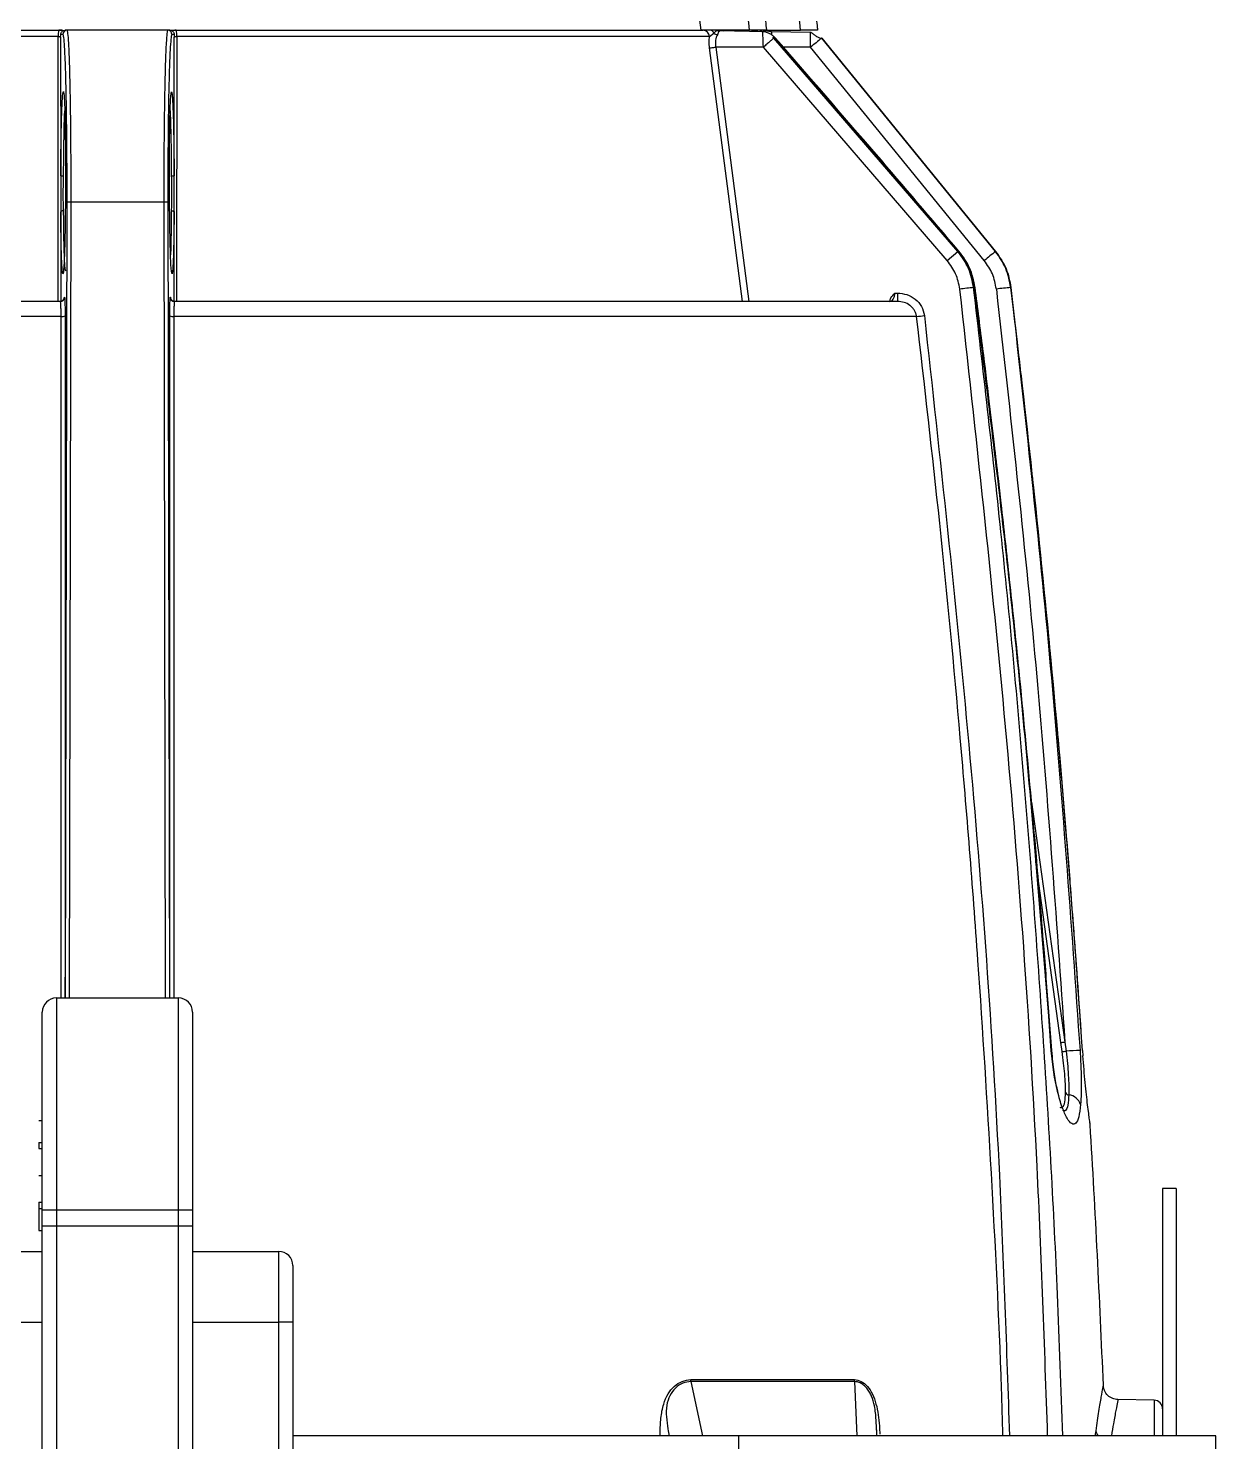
# Model space of a CAD drawing. Extents: x 8 to 113, y 1 to 87.
# Drawn here: x 48.69 to 52.9, y 75.62 to 80.63 of the extents above; entities that cross this region are included whole.
import ezdxf

# ---------------------------------------------------------------- set-up
doc = ezdxf.new("R2010")
doc.units = 0
doc.header["$MEASUREMENT"] = 0
doc.layers.add('OBJECT', color=7, linetype='CONTINUOUS')

msp = doc.modelspace()

# ---------------------------------------------------------------- linework, layer by layer
at = {"layer": 'OBJECT'}
for p, q in [((51.0734, 80.6183), (50.7997, 82.7303)), ((46.9411, 80.6183), (48.8141, 80.6183)), ((48.8062, 80.5934), (48.8064, 80.6034)), ((48.8142, 80.6034), (48.8064, 80.6034)), ((48.8292, 80.6183), (48.8219, 80.6183)), ((49.1852, 80.6183), (48.8292, 80.6183)), ((49.1926, 80.6183), (49.1852, 80.6183)), ((49.1929, 80.6183), (51.0734, 80.6183)), ((49.208, 80.6034), (49.2002, 80.6034)), ((49.208, 80.6034), (49.2082, 80.5934)), ((51.2447, 80.6183), (51.0734, 80.6183)), ((51.1033, 80.5964), (51.1186, 80.6074)), ((51.2971, 80.613), (51.1411, 80.6157)), ((51.2516, 80.6183), (51.2746, 80.6183)), ((51.2925, 80.6183), (51.2989, 80.6183)), ((51.3134, 80.6143), (51.2947, 80.6176)), ((51.3083, 80.6183), (51.4255, 80.6183)), ((51.3217, 80.6126), (51.3133, 80.6144)), ((51.4609, 80.6101), (51.3209, 80.6126)), ((51.4605, 80.6101), (51.4605, 80.6091)), ((51.461, 80.6101), (51.4609, 80.6101)), ((48.7971, 80.5964), (46.9112, 80.5964)), ((48.7977, 79.6583), (48.7971, 80.5964)), ((48.8062, 80.5934), (48.8066, 80.1035)), ((49.2079, 80.1035), (49.2082, 80.5934)), ((49.2173, 80.5964), (49.2167, 79.6583)), ((51.1033, 80.5964), (49.2173, 80.5964)), ((51.2197, 79.6583), (51.1034, 80.5556)), ((51.2939, 80.5583), (51.1253, 80.5583)), ((51.1253, 80.5583), (51.2421, 79.6583)), ((51.9448, 79.803), (51.2939, 80.5583)), ((51.9827, 79.8353), (51.3307, 80.5906)), ((51.9852, 79.8353), (51.3335, 80.5904)), ((51.4608, 80.5582), (51.3644, 80.5582)), ((52.0759, 79.8032), (51.4608, 80.5582)), ((52.1156, 79.8353), (51.5003, 80.5903)), ((51.5004, 80.5903), (52.1161, 79.8353)), ((48.8066, 80.1035), (48.8067, 79.9759)), ((49.2078, 79.9759), (49.2079, 80.1035)), ((48.8236, 77.1928), (48.8288, 80.0093)), ((48.8378, 77.1928), (48.843, 80.0097)), ((49.1714, 80.0097), (48.843, 80.0097)), ((49.1714, 80.0097), (49.1766, 77.1928)), ((49.1857, 80.0093), (49.1909, 77.1928)), ((48.8067, 79.9759), (48.8069, 79.6586)), ((49.2076, 79.6586), (49.2078, 79.9759)), ((51.9448, 79.803), (51.9827, 79.8353)), ((51.9827, 79.8353), (51.9852, 79.8353)), ((52.1161, 79.8353), (52.1156, 79.8353)), ((52.0381, 79.7075), (52.0411, 79.7075)), ((52.1696, 79.7075), (52.1704, 79.7075)), ((52.1705, 79.7077), (52.1704, 79.7075)), ((48.8192, 79.6692), (48.8195, 79.6733)), ((48.8195, 79.6733), (48.82, 79.6733)), ((49.1944, 79.6733), (49.195, 79.6733)), ((51.7593, 79.6879), (51.7684, 79.6879)), ((48.8078, 79.6053), (46.1782, 79.6053)), ((51.8363, 79.6053), (49.2066, 79.6053)), ((52.2433, 77.8863), (52.3616, 77.0368)), ((52.3471, 77.035), (52.258, 77.6752)), ((48.7912, 77.1928), (48.7912, 76.4428)), ((48.7912, 77.1928), (49.2232, 77.1928)), ((49.2232, 76.4428), (49.2232, 77.1928)), ((48.7412, 76.4428), (48.7412, 77.1428)), ((49.2732, 77.1428), (49.2732, 76.4428)), ((52.3131, 77.0058), (52.3039, 77.1286)), ((52.3149, 77.0064), (52.3057, 77.129)), ((52.3516, 77.0029), (52.3471, 77.035)), ((52.3616, 77.0368), (52.3655, 77.0047)), ((52.4237, 77.0071), (52.4249, 76.9884)), ((48.7292, 76.7591), (48.7412, 76.7591)), ((48.7292, 76.6817), (48.7412, 76.6817)), ((48.7292, 76.6817), (48.7292, 76.6595)), ((48.7292, 76.6595), (48.7412, 76.6595)), ((48.7292, 76.5643), (48.7412, 76.5643)), ((52.7552, 76.5183), (52.7072, 76.5183)), ((52.7072, 76.5183), (52.7072, 75.6433)), ((52.7552, 76.5183), (52.7552, 75.6433)), ((48.7292, 76.4698), (48.7412, 76.4698)), ((48.7292, 76.4698), (48.7292, 76.4477)), ((48.7292, 76.4477), (48.7412, 76.4477)), ((48.7412, 76.4428), (48.7912, 76.4428)), ((48.7412, 76.3862), (48.7412, 76.4428)), ((48.7912, 76.4428), (49.2232, 76.4428)), ((48.7912, 76.4428), (48.7912, 76.3862)), ((49.2232, 76.3862), (49.2232, 76.4428)), ((49.2232, 76.4428), (49.2732, 76.4428)), ((49.2732, 76.4428), (49.2732, 76.3862)), ((48.7292, 76.3701), (48.7412, 76.3701)), ((48.7412, 74.2811), (48.7412, 76.3862)), ((48.7412, 76.3862), (48.7912, 76.3862)), ((48.7912, 76.3862), (48.7912, 74.2095)), ((48.7912, 76.3862), (49.2232, 76.3862)), ((49.2232, 74.2095), (49.2232, 76.3862)), ((49.2232, 76.3862), (49.2732, 76.3862)), ((49.2732, 76.3862), (49.2732, 74.2811)), ((48.4362, 76.2958), (48.7412, 76.2958)), ((49.2732, 76.2958), (49.5782, 76.2958)), ((49.5782, 76.0458), (49.5782, 76.2958)), ((49.6282, 76.2458), (49.6282, 76.0458)), ((48.4362, 76.0458), (48.7412, 76.0458)), ((49.2732, 76.0458), (49.5782, 76.0458)), ((49.5782, 74.2095), (49.5782, 76.0458)), ((49.6282, 76.0458), (49.5782, 76.0458)), ((49.6282, 76.0458), (49.6282, 74.1626)), ((51.0374, 75.8348), (51.0778, 75.6433)), ((51.6167, 75.8348), (51.6161, 75.8419)), ((51.6167, 75.8348), (51.6244, 75.6433)), ((52.6777, 75.7688), (52.5491, 75.7711)), ((52.6777, 75.7688), (52.6777, 75.6433)), ((51.6956, 75.6433), (51.694, 75.6802)), ((52.468, 75.6433), (52.4714, 75.6609)), ((51.2072, 75.6433), (49.6282, 75.6433)), ((51.2072, 74.3933), (51.2072, 75.6433)), ((52.8952, 75.6433), (51.2072, 75.6433)), ((52.8952, 74.3933), (52.8952, 75.6433))]:
    msp.add_line(p, q, dxfattribs=at)
at = {"layer": 'OBJECT', "flags": 128}
for points in [[(51.3335, 80.5904), (51.3352, 80.5918), (51.3352, 80.5919)], [(51.5002, 80.5902), (51.5004, 80.5903), (51.5004, 80.5903)], [(49.2004, 79.7559), (49.1985, 79.7638), (49.1966, 79.7877), (49.1949, 79.8251), (49.1936, 79.8721), (49.1925, 79.9242), (49.1913, 80.0283), (49.1911, 80.1178), (49.1914, 80.2043), (49.1928, 80.2967), (49.1939, 80.3387), (49.1953, 80.3725), (49.197, 80.3943), (49.1989, 80.4008), (49.1989, 80.4008)], [(48.8166, 79.9791), (48.8147, 79.979), (48.8129, 79.9788), (48.8112, 79.9785), (48.8097, 79.9781), (48.8084, 79.9776), (48.8075, 79.9771), (48.8069, 79.9765), (48.8067, 79.9759)], [(49.1978, 79.9791), (49.1997, 79.979), (49.2016, 79.9788), (49.2033, 79.9785), (49.2048, 79.9781), (49.206, 79.9776), (49.207, 79.9771), (49.2076, 79.9765), (49.2078, 79.9759)], [(51.9852, 79.8353), (51.9863, 79.8363), (51.9862, 79.8362)], [(52.1158, 79.8351), (52.1159, 79.8352), (52.1161, 79.8353)], [(52.0411, 79.7075), (52.0433, 79.708), (52.0433, 79.7081)], [(52.3039, 77.1286), (52.3056, 77.1289), (52.3057, 77.129)], [(52.3131, 77.0058), (52.3147, 77.0062), (52.3149, 77.0064)], [(52.4237, 77.0071), (52.4236, 77.0072), (52.4235, 77.0072)], [(52.4247, 76.9893), (52.4248, 76.9892), (52.4249, 76.9884)]]:
    msp.add_lwpolyline(points, dxfattribs=at)
at = {"layer": 'OBJECT'}
for centre, radius, start, end in [((48.8568, 80.6014), 0.0599, 163.5438, 184.7803), ((48.8292, 80.6033), 0.015, 90.0094, 179.8658), ((49.1852, 80.6033), 0.015, 0.1342, 89.9906), ((49.1577, 80.6014), 0.0599, 355.2197, 16.4562), ((51.0798, 80.5948), 0.0235, 3.7598, 87.3745), ((51.1038, 80.603), 0.0154, 16.2875, 82.8344), ((51.1373, 80.635), 0.0333, 235.9003, 259.2012), ((51.1366, 80.5934), 0.025, 71.7293, 89.9963), ((51.1422, 80.5964), 0.0219, 60.5815, 89.8834), ((51.1996, 80.6036), 0.0147, 90.0556, 130.1737), ((51.2072, 80.6035), 0.0148, 90.0329, 130.8435), ((51.2074, 80.6033), 0.015, 91.6268, 130.6009), ((51.2746, 80.5939), 0.0245, 51.894, 89.9508), ((51.2892, 80.5989), 0.0194, 37.9536, 88.3661), ((51.3051, 80.5933), 0.025, 50.9144, 90), ((55.4827, 75.6463), 6.3484, 128.85122, 129.31111), ((48.8143, 80.1374), 0.0348, 257.1145, 273.6921), ((49.2001, 80.1374), 0.0348, 266.3079, 282.8855), ((48.8394, 79.8667), 0.143, 88.5708, 94.2802), ((49.175, 79.8667), 0.143, 85.7198, 91.4292), ((55.8854, 75.1394), 6.0219, 128.75676, 129.24243), ((52.2216, 77.8442), 1.8723, 95.6267, 97.129), ((52.2519, 78.6671), 1.0437, 94.5225, 97.3346), ((48.805, 79.6733), 0.015, 270.0094, 359.8647), ((49.2094, 79.6733), 0.015, 180.1353, 269.9906), ((52.1902, 79.6806), 0.4219, 179.0057, 183.0232), ((48.811, 79.6379), 0.0328, 264.5043, 289.3796), ((49.2035, 79.6379), 0.0328, 250.6204, 275.4957), ((51.7249, 80.7336), 1.1338, 275.6388, 277.0377), ((48.7912, 77.1428), 0.05, 90, 180), ((49.2232, 77.1428), 0.05, 0, 90), ((52.3143, 77.3547), 0.3214, 275.862, 278.4629), ((52.3108, 77.3769), 0.3762, 276.2276, 278.368), ((52.4358, 76.0588), 0.9485, 91.2658, 94.2479), ((52.3761, 76.8633), 0.0137, 201.5178, 265.6442), ((52.37, 76.8013), 0.0486, 16.7645, 84.0448), ((1.8812, 73.7183), 50.66, 2.37923, 3.42528), ((49.5782, 76.2458), 0.05, 0, 90), ((52.6772, 75.7389), 0.03, 0, 89), ((52.5103, 75.6668), 0.0394, 188.6674, 216.6022)]:
    msp.add_arc(centre, radius, start, end, dxfattribs=at)
for points, knots in [([(51.4255, 80.6183), (51.3954, 80.9105), (51.3416, 81.4324), (51.2859, 81.954), (51.2615, 82.1835)], [0, 0, 0, 0, 0.56001, 1, 1, 1, 1]), ([(51.2447, 80.6183), (51.2155, 80.9026), (51.1635, 81.4102), (51.1096, 81.9175), (51.0859, 82.1408)], [0, 0, 0, 0, 0.560011, 1, 1, 1, 1]), ([(51.3951, 81.3575), (51.3951, 81.3568), (51.412, 81.2192), (51.4393, 80.9968), (51.4691, 80.754), (51.4822, 80.6475), (51.4849, 80.6258), (51.485, 80.6252)], [0, 0, 0, 0, 0.002739, 0.563971, 0.910975, 0.997725, 1, 1, 1, 1]), ([(51.2211, 81.3015), (51.2212, 81.3009), (51.2358, 81.1819), (51.2607, 80.9782), (51.2883, 80.754), (51.3014, 80.6475), (51.3041, 80.6258), (51.3041, 80.6253)], [0, 0, 0, 0, 0.002912, 0.527889, 0.903607, 0.997536, 1, 1, 1, 1]), ([(46.9336, 80.6183), (46.9782, 80.6183), (47.0685, 80.6183), (47.2459, 80.6183), (47.4537, 80.6183), (47.6909, 80.6183), (47.9507, 80.6183), (48.2266, 80.6183), (48.5106, 80.6183), (48.7039, 80.6183), (48.7994, 80.6183)], [0, 0, 0, 0, 0.12133, 0.245753, 0.372325, 0.5, 0.627675, 0.754248, 0.87867, 1, 1, 1, 1]), ([(48.8143, 80.6173), (48.8141, 80.6174), (48.8132, 80.6177), (48.8103, 80.618), (48.8055, 80.6183), (48.8015, 80.6183), (48.7994, 80.6183)], [0, 0, 0, 0, 0.072169, 0.357165, 0.667611, 1, 1, 1, 1]), ([(48.8064, 80.6034), (48.8067, 80.6054), (48.8072, 80.6094), (48.8108, 80.6141), (48.8157, 80.6176), (48.8196, 80.618), (48.8219, 80.6183)], [0, 0, 0, 0, 0.249586, 0.499415, 0.704783, 1, 1, 1, 1]), ([(48.8288, 80.0093), (48.8288, 80.0488), (48.8288, 80.1275), (48.8281, 80.2403), (48.8268, 80.3435), (48.8251, 80.4338), (48.8228, 80.5076), (48.8202, 80.562), (48.8173, 80.5968), (48.8153, 80.6012), (48.8142, 80.6034)], [0, 0, 0, 0, 0.125719, 0.250525, 0.375694, 0.500217, 0.625479, 0.750016, 0.875168, 1, 1, 1, 1]), ([(48.843, 80.0097), (48.843, 80.0501), (48.8431, 80.1308), (48.8424, 80.2463), (48.8412, 80.3522), (48.8395, 80.4443), (48.8373, 80.52), (48.8349, 80.5754), (48.8321, 80.6114), (48.8302, 80.616), (48.8292, 80.6183)], [0, 0, 0, 0, 0.125536, 0.250752, 0.375675, 0.500324, 0.624651, 0.75007, 0.872262, 1, 1, 1, 1]), ([(49.1852, 80.6183), (49.1842, 80.616), (49.1823, 80.6114), (49.1796, 80.5752), (49.1771, 80.5197), (49.175, 80.4439), (49.1733, 80.3517), (49.1721, 80.246), (49.1714, 80.1306), (49.1714, 80.05), (49.1714, 80.0097)], [0, 0, 0, 0, 0.128141, 0.25071, 0.37607, 0.500341, 0.624825, 0.749582, 0.874632, 1, 1, 1, 1]), ([(49.2002, 80.6034), (49.1992, 80.6012), (49.1971, 80.5968), (49.1942, 80.5617), (49.1916, 80.5072), (49.1894, 80.4331), (49.1876, 80.343), (49.1864, 80.2395), (49.1856, 80.1271), (49.1857, 80.0485), (49.1857, 80.0093)], [0, 0, 0, 0, 0.125666, 0.250539, 0.37567, 0.500227, 0.625486, 0.75002, 0.875177, 1, 1, 1, 1]), ([(49.1926, 80.6183), (49.1949, 80.618), (49.1988, 80.6176), (49.2037, 80.6141), (49.2072, 80.6094), (49.2078, 80.6054), (49.208, 80.6034)], [0, 0, 0, 0, 0.2952375, 0.5005577, 0.7503958, 1, 1, 1, 1]), ([(49.2155, 80.618), (49.2137, 80.618), (49.2103, 80.618), (49.2057, 80.6179), (49.202, 80.6178), (49.1991, 80.6176), (49.1973, 80.6173), (49.1965, 80.617), (49.1965, 80.6167), (49.1965, 80.6166)], [0, 0, 0, 0, 0.192313, 0.372067, 0.538749, 0.692208, 0.832378, 0.962157, 1, 1, 1, 1]), ([(49.1995, 80.6183), (49.2014, 80.6183), (49.2062, 80.6183), (49.2118, 80.6183), (49.2151, 80.6183)], [0, 0, 0, 0, 0.417317, 1, 1, 1, 1]), ([(49.2151, 80.6183), (49.3105, 80.6183), (49.5039, 80.6183), (49.7878, 80.6183), (50.0637, 80.6183), (50.3236, 80.6183), (50.5607, 80.6183), (50.7686, 80.6183), (50.946, 80.6183), (51.0363, 80.6183), (51.0809, 80.6183)], [0, 0, 0, 0, 0.12133, 0.245752, 0.372325, 0.5, 0.627675, 0.754247, 0.87867, 1, 1, 1, 1]), ([(51.1186, 80.6074), (51.1205, 80.6097), (51.1239, 80.6138), (51.1284, 80.6168), (51.1338, 80.6181), (51.1384, 80.616), (51.1396, 80.6155)], [0, 0, 0, 0, 0.267191, 0.480523, 0.863716, 1, 1, 1, 1]), ([(51.1311, 80.6022), (51.1296, 80.5994), (51.1267, 80.5939), (51.1243, 80.5831), (51.1235, 80.571), (51.1247, 80.5626), (51.1253, 80.5583)], [0, 0, 0, 0, 0.258471, 0.498713, 0.749506, 1, 1, 1, 1]), ([(51.1411, 80.6155), (51.1398, 80.6156), (51.1362, 80.6158), (51.1353, 80.6137), (51.1345, 80.6092), (51.1322, 80.6045), (51.1311, 80.6022)], [0, 0, 0, 0, 0.145388, 0.429721, 0.714567, 1, 1, 1, 1]), ([(51.1478, 80.6156), (51.1476, 80.6157), (51.1464, 80.6164), (51.1452, 80.6168), (51.1443, 80.6171)], [0, 0, 0, 0, 0.2140655, 1, 1, 1, 1]), ([(51.305, 80.6183), (51.3043, 80.6183), (51.303, 80.6183), (51.2927, 80.6183), (51.2776, 80.6183), (51.2606, 80.6183), (51.2493, 80.6183), (51.2447, 80.6183)], [0, 0, 0, 0, 0.212706, 0.425419, 0.638709, 0.853371, 1, 1, 1, 1]), ([(51.2939, 80.5583), (51.2939, 80.5583), (51.2939, 80.5583), (51.2939, 80.5585), (51.2938, 80.559), (51.2938, 80.5608), (51.2935, 80.5678), (51.293, 80.5813), (51.2923, 80.5982), (51.2922, 80.6096), (51.2923, 80.6145), (51.2925, 80.6131), (51.2925, 80.6131)], [0, 0, 0, 0, 0.0005848, 0.0016321, 0.0051281, 0.0177092, 0.0652155, 0.2490701, 0.4991134, 0.7483755, 0.9995494, 1, 1, 1, 1]), ([(51.3352, 80.5919), (51.3328, 80.5943), (51.3277, 80.5992), (51.3189, 80.6047), (51.3113, 80.6084), (51.3027, 80.6119), (51.2966, 80.6126), (51.2924, 80.6131)], [0, 0, 0, 0, 0.215617, 0.447235, 0.571796, 0.704529, 1, 1, 1, 1]), ([(51.2925, 80.6183), (51.2954, 80.6182), (51.2987, 80.6182), (51.3016, 80.6164), (51.302, 80.6161)], [0, 0, 0, 0, 0.8551695, 1, 1, 1, 1]), ([(51.3041, 80.6253), (51.3043, 80.624), (51.3046, 80.6217), (51.3049, 80.6193), (51.305, 80.6183)], [0, 0, 0, 0, 0.5599937, 1, 1, 1, 1]), ([(51.3217, 80.6126), (51.3214, 80.6124), (51.3207, 80.6121), (51.3228, 80.6093), (51.3233, 80.6046), (51.3236, 80.6014)], [0, 0, 0, 0, 0.24941, 0.500739, 1, 1, 1, 1]), ([(51.4858, 80.6183), (51.4852, 80.6183), (51.4838, 80.6183), (51.4736, 80.6183), (51.4584, 80.6183), (51.4414, 80.6183), (51.4301, 80.6183), (51.4255, 80.6183)], [0, 0, 0, 0, 0.212706, 0.425418, 0.638708, 0.85337, 1, 1, 1, 1]), ([(51.4983, 80.5886), (51.497, 80.5891), (51.4944, 80.5899), (51.4891, 80.5923), (51.4836, 80.5953), (51.4782, 80.5988), (51.4731, 80.6027), (51.4685, 80.6064), (51.4642, 80.6094), (51.4618, 80.6099), (51.4605, 80.6101)], [0, 0, 0, 0, 0.1129582, 0.2178646, 0.3179946, 0.4198062, 0.5312766, 0.6616375, 0.8169536, 1, 1, 1, 1]), ([(51.4608, 80.5582), (51.4607, 80.5622), (51.4607, 80.5701), (51.4606, 80.581), (51.4606, 80.5904), (51.4606, 80.6002), (51.4605, 80.6084), (51.4605, 80.6096), (51.4605, 80.6101)], [0, 0, 0, 0, 0.147789, 0.28914, 0.42404, 0.552485, 0.789019, 1, 1, 1, 1]), ([(51.485, 80.6252), (51.4851, 80.624), (51.4854, 80.6217), (51.4857, 80.6193), (51.4858, 80.6183)], [0, 0, 0, 0, 0.560015, 1, 1, 1, 1]), ([(48.7971, 80.5964), (48.7983, 80.5963), (48.8008, 80.5961), (48.8037, 80.5954), (48.8057, 80.5945), (48.8061, 80.5938), (48.8062, 80.5934)], [0, 0, 0, 0, 0.241266, 0.487209, 0.741146, 1, 1, 1, 1]), ([(49.2082, 80.5934), (49.2084, 80.5938), (49.2087, 80.5945), (49.2107, 80.5954), (49.2137, 80.5961), (49.2161, 80.5963), (49.2173, 80.5964)], [0, 0, 0, 0, 0.2577346, 0.5124762, 0.7590317, 1, 1, 1, 1]), ([(51.1034, 80.5556), (51.1027, 80.5628), (51.1013, 80.5771), (51.1026, 80.5899), (51.1033, 80.5964)], [0, 0, 0, 0, 0.499406, 1, 1, 1, 1]), ([(51.1034, 80.5556), (51.1045, 80.5557), (51.1068, 80.556), (51.1122, 80.5566), (51.1185, 80.5574), (51.1231, 80.558), (51.1253, 80.5583)], [0, 0, 0, 0, 0.245198, 0.500042, 0.75487, 1, 1, 1, 1]), ([(51.3307, 80.5906), (51.3292, 80.5892), (51.326, 80.5865), (51.3171, 80.5786), (51.3061, 80.569), (51.2979, 80.5618), (51.2939, 80.5583)], [0, 0, 0, 0, 0.243823, 0.5, 0.756179, 1, 1, 1, 1]), ([(51.3307, 80.5906), (51.3303, 80.591), (51.3298, 80.5916), (51.3294, 80.5923), (51.3291, 80.5928), (51.329, 80.5933), (51.329, 80.5935), (51.3293, 80.5936), (51.3297, 80.5936), (51.3304, 80.5932), (51.3315, 80.5924), (51.3325, 80.5915), (51.3332, 80.5907), (51.3335, 80.5904)], [0, 0, 0, 0, 0.133104, 0.191567, 0.248259, 0.311452, 0.370761, 0.432305, 0.501531, 0.620748, 0.7521, 0.8756, 1, 1, 1, 1]), ([(51.9862, 79.8362), (51.8887, 79.9507), (51.6731, 80.2038), (51.4548, 80.4546), (51.3352, 80.5919)], [0, 0, 0, 0, 0.4524511, 1, 1, 1, 1]), ([(51.5003, 80.5903), (51.5003, 80.5904), (51.5002, 80.5905), (51.5002, 80.5905), (51.5001, 80.5906), (51.5001, 80.5906), (51.5001, 80.5907), (51.5001, 80.5907), (51.5001, 80.5907), (51.5001, 80.5907), (51.5001, 80.5906), (51.5002, 80.5906), (51.5003, 80.5905), (51.5004, 80.5904), (51.5004, 80.5903)], [0, 0, 0, 0, 0.156108, 0.22009, 0.277027, 0.329475, 0.381608, 0.436318, 0.497329, 0.61508, 0.669958, 0.725281, 0.84818, 1, 1, 1, 1]), ([(48.8066, 80.1035), (48.8068, 80.1332), (48.8072, 80.1996), (48.8086, 80.2771), (48.8103, 80.3336), (48.8119, 80.3702), (48.8137, 80.3946), (48.8157, 80.4037), (48.8176, 80.396), (48.8193, 80.3727), (48.8207, 80.3372), (48.8221, 80.2817), (48.8232, 80.2051), (48.8233, 80.139), (48.8234, 80.1093)], [0, 0, 0, 0, 0.094074, 0.210093, 0.27667, 0.34806, 0.423062, 0.50001, 0.576957, 0.651956, 0.723342, 0.789916, 0.905928, 1, 1, 1, 1]), ([(49.1989, 80.4008), (49.1995, 80.3987), (49.2008, 80.3945), (49.2026, 80.3688), (49.2042, 80.3325), (49.2058, 80.2762), (49.2072, 80.1992), (49.2077, 80.1331), (49.2079, 80.1035)], [0, 0, 0, 0, 0.1532443, 0.3027118, 0.445155, 0.5782131, 0.8107425, 1, 1, 1, 1]), ([(48.8166, 80.1027), (48.8168, 80.1395), (48.8174, 80.216), (48.8191, 80.2932), (48.8204, 80.3249), (48.8207, 80.333)], [0, 0, 0, 0, 0.408076, 0.848277, 1, 1, 1, 1]), ([(49.1937, 80.3327), (49.194, 80.3247), (49.1953, 80.2931), (49.197, 80.216), (49.1976, 80.1395), (49.1979, 80.1027)], [0, 0, 0, 0, 0.150007, 0.591096, 1, 1, 1, 1]), ([(48.8234, 80.1093), (48.8233, 80.0794), (48.8232, 80.0129), (48.8221, 79.9294), (48.8208, 79.8644), (48.8194, 79.8188), (48.8177, 79.7829), (48.8159, 79.7603), (48.814, 79.7533), (48.8122, 79.7617), (48.8106, 79.7835), (48.8089, 79.8241), (48.8074, 79.8872), (48.8069, 79.9484), (48.8067, 79.9759)], [0, 0, 0, 0, 0.095179, 0.211682, 0.27816, 0.349213, 0.423683, 0.499986, 0.576292, 0.650765, 0.721823, 0.788306, 0.904817, 1, 1, 1, 1]), ([(48.8166, 79.9791), (48.816, 79.9993), (48.815, 80.0296), (48.8157, 80.0675), (48.8163, 80.0884), (48.8165, 80.0988), (48.8166, 80.1027)], [0, 0, 0, 0, 0.500944, 0.749949, 0.907607, 1, 1, 1, 1]), ([(49.1979, 80.1027), (49.1985, 80.0818), (49.1995, 80.0504), (49.1987, 80.013), (49.198, 79.9927), (49.1979, 79.9827), (49.1978, 79.9791)], [0, 0, 0, 0, 0.498348, 0.748841, 0.907486, 1, 1, 1, 1]), ([(48.8241, 79.7658), (48.8231, 79.7695), (48.8214, 79.776), (48.8191, 79.8242), (48.8175, 79.8902), (48.8169, 79.9501), (48.8166, 79.9791)], [0, 0, 0, 0, 0.28003, 0.500009, 0.757775, 1, 1, 1, 1]), ([(49.1978, 79.9791), (49.1975, 79.9506), (49.197, 79.8918), (49.1959, 79.8395), (49.1951, 79.8235), (49.195, 79.8229)], [0, 0, 0, 0, 0.475087, 0.980662, 1, 1, 1, 1]), ([(49.2078, 79.9759), (49.2076, 79.9483), (49.207, 79.8868), (49.2055, 79.8233), (49.2038, 79.7829), (49.2022, 79.7604), (49.201, 79.7574), (49.2004, 79.7559)], [0, 0, 0, 0, 0.223508, 0.498122, 0.65526, 0.823483, 1, 1, 1, 1]), ([(51.9893, 79.7021), (51.9856, 79.7205), (51.9782, 79.7574), (51.9559, 79.7878), (51.9448, 79.803)], [0, 0, 0, 0, 0.498504, 1, 1, 1, 1]), ([(52.0381, 79.7075), (52.0336, 79.7305), (52.0244, 79.7772), (51.9967, 79.8158), (51.9827, 79.8353)], [0, 0, 0, 0, 0.493197, 1, 1, 1, 1]), ([(52.0411, 79.7075), (52.0365, 79.7304), (52.0271, 79.777), (51.9993, 79.8157), (51.9852, 79.8353)], [0, 0, 0, 0, 0.490951, 1, 1, 1, 1]), ([(52.0433, 79.7081), (52.0384, 79.7317), (52.0287, 79.7785), (52.0003, 79.8171), (51.9862, 79.8362)], [0, 0, 0, 0, 0.502857, 1, 1, 1, 1]), ([(52.1186, 79.7023), (52.1151, 79.7205), (52.1081, 79.7572), (52.0866, 79.7878), (52.0759, 79.8032)], [0, 0, 0, 0, 0.498431, 1, 1, 1, 1]), ([(52.1696, 79.7075), (52.1652, 79.7306), (52.1562, 79.777), (52.1292, 79.8158), (52.1156, 79.8353)], [0, 0, 0, 0, 0.496594, 1, 1, 1, 1]), ([(52.1161, 79.8353), (52.13, 79.8155), (52.157, 79.7767), (52.166, 79.7302), (52.1704, 79.7075)], [0, 0, 0, 0, 0.511471, 1, 1, 1, 1]), ([(52.3001, 75.6433), (52.2893, 75.9609), (52.2606, 76.7983), (52.1607, 78.1525), (52.0464, 79.1858), (51.9893, 79.7021)], [0, 0, 0, 0, 0.2340899, 0.6172953, 1, 1, 1, 1]), ([(52.3534, 75.6433), (52.3478, 75.8102), (52.3321, 76.2747), (52.2878, 77.0408), (52.2216, 77.9406), (52.1394, 78.8314), (52.0714, 79.4194), (52.0381, 79.7075)], [0, 0, 0, 0, 0.122834, 0.341899, 0.564511, 0.786623, 1, 1, 1, 1]), ([(52.3039, 77.1286), (52.2796, 77.4316), (52.2323, 78.0217), (52.1438, 78.8814), (52.0747, 79.4374), (52.0411, 79.7075)], [0, 0, 0, 0, 0.351668, 0.685, 1, 1, 1, 1]), ([(52.3057, 77.129), (52.2997, 77.2081), (52.2889, 77.3498), (52.2736, 77.538), (52.2612, 77.6845), (52.2505, 77.8063), (52.23, 78.0352), (52.2022, 78.3245), (52.1667, 78.6658), (52.1429, 78.8831), (52.1247, 79.0427), (52.1107, 79.1631), (52.0925, 79.3159), (52.0698, 79.5012), (52.0526, 79.6355), (52.0433, 79.7081)], [0, 0, 0, 0, 0.091688, 0.164513, 0.21848, 0.261781, 0.305976, 0.484375, 0.598107, 0.70305, 0.737316, 0.783983, 0.843317, 0.915321, 1, 1, 1, 1]), ([(52.1186, 79.7023), (52.168, 79.2588), (52.2668, 78.3719), (52.33, 77.4818), (52.3616, 77.0368)], [0, 0, 0, 0, 0.500069, 1, 1, 1, 1]), ([(52.1696, 79.7075), (52.2193, 79.2613), (52.3193, 78.3628), (52.3828, 77.461), (52.4148, 77.0071)], [0, 0, 0, 0, 0.49662, 1, 1, 1, 1]), ([(52.4237, 77.0071), (52.4064, 77.251), (52.3728, 77.7265), (52.3108, 78.4203), (52.2445, 79.0767), (52.1946, 79.5013), (52.1704, 79.7075)], [0, 0, 0, 0, 0.27038, 0.527173, 0.77038, 1, 1, 1, 1]), ([(48.805, 79.6583), (48.715, 79.6583), (48.5336, 79.6583), (48.2638, 79.6583), (47.9959, 79.6583), (47.7336, 79.6583), (47.4805, 79.6583), (47.2411, 79.6583), (47.0186, 79.6583), (46.8158, 79.6583), (46.6356, 79.6583), (46.4799, 79.6583), (46.3475, 79.6583), (46.2793, 79.6583), (46.2455, 79.6583)], [0, 0, 0, 0, 0.0803207, 0.16194, 0.244772, 0.3293776, 0.4144874, 0.5, 0.5855181, 0.670628, 0.755228, 0.8380655, 0.919682, 1, 1, 1, 1]), ([(48.8044, 79.6583), (48.8056, 79.6584), (48.808, 79.6586), (48.8117, 79.66), (48.8147, 79.6622), (48.817, 79.665), (48.8189, 79.6685), (48.8192, 79.6714), (48.8195, 79.6733)], [0, 0, 0, 0, 0.162328, 0.299898, 0.500021, 0.632314, 0.759872, 1, 1, 1, 1]), ([(48.8078, 79.6053), (48.8078, 79.6123), (48.8076, 79.6266), (48.8071, 79.6434), (48.8063, 79.6529), (48.8057, 79.6576), (48.8053, 79.6581), (48.805, 79.6583)], [0, 0, 0, 0, 0.243058, 0.499191, 0.717444, 0.850776, 1, 1, 1, 1]), ([(48.8195, 79.6733), (48.8192, 79.6711), (48.8187, 79.6663), (48.8159, 79.663), (48.8145, 79.6613)], [0, 0, 0, 0, 0.471242, 1, 1, 1, 1]), ([(48.82, 79.6733), (48.8203, 79.6723), (48.8207, 79.6704), (48.8213, 79.6555), (48.8217, 79.6338), (48.8218, 79.616), (48.8218, 79.607)], [0, 0, 0, 0, 0.250273, 0.50013, 0.750038, 1, 1, 1, 1]), ([(49.1926, 79.607), (49.1927, 79.616), (49.1927, 79.6339), (49.1931, 79.6555), (49.1937, 79.6704), (49.1942, 79.6723), (49.1944, 79.6733)], [0, 0, 0, 0, 0.250228, 0.500086, 0.750006, 1, 1, 1, 1]), ([(49.195, 79.6733), (49.1952, 79.6714), (49.1955, 79.6685), (49.1974, 79.665), (49.1997, 79.6622), (49.2028, 79.66), (49.2065, 79.6586), (49.2088, 79.6584), (49.2101, 79.6583)], [0, 0, 0, 0, 0.23989, 0.367317, 0.499483, 0.699788, 0.8375, 1, 1, 1, 1]), ([(49.1997, 79.6609), (49.1995, 79.6613), (49.1982, 79.663), (49.1958, 79.667), (49.1953, 79.6711), (49.195, 79.6733)], [0, 0, 0, 0, 0.103024, 0.527661, 1, 1, 1, 1]), ([(49.2094, 79.6583), (49.2092, 79.6581), (49.2088, 79.6576), (49.2081, 79.6529), (49.2074, 79.6434), (49.2068, 79.6266), (49.2067, 79.6123), (49.2066, 79.6053)], [0, 0, 0, 0, 0.149147, 0.282418, 0.50059, 0.756831, 1, 1, 1, 1]), ([(51.7689, 79.6583), (51.7351, 79.6583), (51.6669, 79.6583), (51.5345, 79.6583), (51.3788, 79.6583), (51.1986, 79.6583), (50.9959, 79.6583), (50.7734, 79.6583), (50.534, 79.6583), (50.2809, 79.6583), (50.0185, 79.6583), (49.7506, 79.6583), (49.4809, 79.6583), (49.2994, 79.6583), (49.2094, 79.6583)], [0, 0, 0, 0, 0.080321, 0.16194, 0.244772, 0.329378, 0.414487, 0.5, 0.585518, 0.670628, 0.755228, 0.838065, 0.919682, 1, 1, 1, 1]), ([(51.7415, 79.6652), (51.7414, 79.6646), (51.741, 79.6624), (51.7415, 79.6616), (51.7418, 79.6611)], [0, 0, 0, 0, 0.2921, 1, 1, 1, 1]), ([(51.7415, 79.6583), (51.7436, 79.6587), (51.7478, 79.6595), (51.7526, 79.6647), (51.7558, 79.6707), (51.7576, 79.6762), (51.7588, 79.682), (51.7591, 79.686), (51.7593, 79.6879)], [0, 0, 0, 0, 0.250064, 0.499105, 0.634955, 0.762997, 0.884268, 1, 1, 1, 1]), ([(51.7422, 79.6648), (51.7432, 79.6668), (51.7475, 79.6754), (51.7541, 79.6824), (51.7593, 79.6879)], [0, 0, 0, 0, 0.2272509, 1, 1, 1, 1]), ([(51.7684, 79.6879), (51.7797, 79.6868), (51.8024, 79.6847), (51.8324, 79.6676), (51.8557, 79.6416), (51.8611, 79.6195), (51.8638, 79.6084)], [0, 0, 0, 0, 0.250172, 0.500067, 0.749913, 1, 1, 1, 1]), ([(51.8363, 79.6053), (51.8356, 79.6089), (51.8342, 79.6163), (51.8292, 79.6268), (51.822, 79.6365), (51.8101, 79.6471), (51.7921, 79.6564), (51.7767, 79.6577), (51.7689, 79.6583)], [0, 0, 0, 0, 0.1169065, 0.238658, 0.3663335, 0.5008519, 0.7502482, 1, 1, 1, 1]), ([(52.418, 77.0838), (52.4141, 77.141), (52.4057, 77.2639), (52.393, 77.4354), (52.3813, 77.5887), (52.3711, 77.7162), (52.3515, 77.9559), (52.3248, 78.2588), (52.2905, 78.6162), (52.2673, 78.8437), (52.2496, 79.0109), (52.236, 79.137), (52.2183, 79.2969), (52.1983, 79.4722), (52.1837, 79.5941), (52.1768, 79.6513)], [0, 0, 0, 0, 0.0667, 0.143295, 0.200055, 0.245598, 0.29208, 0.479715, 0.599336, 0.709711, 0.745752, 0.794836, 0.857243, 0.932974, 1, 1, 1, 1]), ([(48.8075, 77.1928), (48.8077, 77.4535), (48.8081, 77.9917), (48.8081, 78.796), (48.8079, 79.339), (48.8078, 79.6053)], [0, 0, 0, 0, 0.3235563, 0.6681559, 1, 1, 1, 1]), ([(48.8218, 79.607), (48.822, 79.1182), (48.8223, 78.3149), (48.8217, 77.5085), (48.8215, 77.1928)], [0, 0, 0, 0, 0.608525, 1, 1, 1, 1]), ([(49.193, 77.1928), (49.1927, 77.5086), (49.1921, 78.315), (49.1924, 79.1182), (49.1926, 79.607)], [0, 0, 0, 0, 0.3915411, 1, 1, 1, 1]), ([(49.2066, 79.6053), (49.2065, 79.3728), (49.2063, 78.8998), (49.2064, 78.1773), (49.2066, 77.6056), (49.2069, 77.2746), (49.2069, 77.1928)], [0, 0, 0, 0, 0.289753, 0.589278, 0.898578, 1, 1, 1, 1]), ([(52.1419, 75.6433), (52.1403, 75.6991), (52.1311, 76.0092), (52.1024, 76.5701), (52.0549, 77.3378), (51.9937, 78.1045), (51.9216, 78.8646), (51.8644, 79.3613), (51.8363, 79.6053)], [0, 0, 0, 0, 0.042071, 0.234186, 0.423825, 0.622605, 0.814662, 1, 1, 1, 1]), ([(51.8638, 79.6084), (51.9192, 79.1025), (52.0302, 78.09), (52.1269, 76.7671), (52.1546, 75.9505), (52.165, 75.6433)], [0, 0, 0, 0, 0.383775, 0.768218, 1, 1, 1, 1]), ([(52.4166, 76.8153), (52.4147, 76.7996), (52.4109, 76.7682), (52.4001, 76.7462), (52.3859, 76.7445), (52.3692, 76.7644), (52.3515, 76.8037), (52.3349, 76.8597), (52.3208, 76.9286), (52.3157, 76.98), (52.3131, 77.0058)], [0, 0, 0, 0, 0.124845, 0.24983, 0.374893, 0.499993, 0.625063, 0.749967, 0.874601, 1, 1, 1, 1]), ([(52.3426, 76.8373), (52.3395, 76.8489), (52.3327, 76.875), (52.322, 76.9325), (52.3174, 76.9806), (52.3149, 77.0064)], [0, 0, 0, 0, 0.272966, 0.610723, 1, 1, 1, 1]), ([(52.3634, 76.8583), (52.3633, 76.8681), (52.3632, 76.8878), (52.3607, 76.9237), (52.357, 76.9625), (52.3534, 76.9894), (52.3516, 77.0029)], [0, 0, 0, 0, 0.249435, 0.499655, 0.748628, 1, 1, 1, 1]), ([(52.3655, 77.0047), (52.3672, 76.9901), (52.3704, 76.9612), (52.3736, 76.9196), (52.3755, 76.8812), (52.3752, 76.8601), (52.3751, 76.8496)], [0, 0, 0, 0, 0.251653, 0.500767, 0.75093, 1, 1, 1, 1]), ([(52.4148, 77.0071), (52.4159, 76.989), (52.4179, 76.9529), (52.4192, 76.9014), (52.4191, 76.854), (52.4174, 76.8282), (52.4166, 76.8153)], [0, 0, 0, 0, 0.250785, 0.500021, 0.750018, 1, 1, 1, 1]), ([(52.4507, 76.7451), (52.4502, 76.7486), (52.4492, 76.7557), (52.442, 76.8105), (52.4329, 76.89), (52.4276, 76.9556), (52.4249, 76.9884)], [0, 0, 0, 0, 0.24993, 0.499886, 0.749919, 1, 1, 1, 1]), ([(52.3433, 76.8061), (52.347, 76.8052), (52.3546, 76.8035), (52.3616, 76.8217), (52.3628, 76.846), (52.3634, 76.8583)], [0, 0, 0, 0, 0.331197, 0.664785, 1, 1, 1, 1]), ([(52.3751, 76.8496), (52.3742, 76.8366), (52.3724, 76.8107), (52.3648, 76.7919), (52.3572, 76.7934), (52.3535, 76.7942)], [0, 0, 0, 0, 0.345648, 0.688637, 1, 1, 1, 1]), ([(52.4507, 76.7451), (52.4506, 76.7475), (52.4504, 76.7501), (52.4497, 76.7525), (52.4497, 76.7527)], [0, 0, 0, 0, 0.942991, 1, 1, 1, 1]), ([(48.7292, 76.4477), (48.7292, 76.4347), (48.7292, 76.4086), (48.7292, 76.3772), (48.7292, 76.3728), (48.7292, 76.3701)], [0, 0, 0, 0, 0.280397, 0.560819, 1, 1, 1, 1]), ([(50.9285, 75.6433), (50.9284, 75.6471), (50.9282, 75.6678), (50.9304, 75.7057), (50.9382, 75.7528), (50.9546, 75.7918), (50.9774, 75.8195), (51.0056, 75.8379), (51.0265, 75.8406), (51.037, 75.8419)], [0, 0, 0, 0, 0.04088, 0.227855, 0.418299, 0.567523, 0.70923, 0.854708, 1, 1, 1, 1]), ([(51.0374, 75.8348), (51.0276, 75.8336), (51.008, 75.8313), (50.9815, 75.8134), (50.9613, 75.7863), (50.9499, 75.7501), (50.9496, 75.7092), (50.9548, 75.6733), (50.9588, 75.6513), (50.9602, 75.6433)], [0, 0, 0, 0, 0.144324, 0.289179, 0.432802, 0.576444, 0.739188, 0.905895, 1, 1, 1, 1]), ([(51.037, 75.8419), (51.1425, 75.8419), (51.3535, 75.842), (51.5286, 75.8419), (51.6161, 75.8419)], [0, 0, 0, 0, 0.500003, 1, 1, 1, 1]), ([(51.0374, 75.8348), (51.0373, 75.836), (51.0371, 75.8383), (51.037, 75.8407), (51.037, 75.8419)], [0, 0, 0, 0, 0.500001, 1, 1, 1, 1]), ([(51.6167, 75.8348), (51.5292, 75.8348), (51.3541, 75.8347), (51.143, 75.8348), (51.0374, 75.8348)], [0, 0, 0, 0, 0.499779, 1, 1, 1, 1]), ([(51.6161, 75.8419), (51.6242, 75.8405), (51.6406, 75.8379), (51.6626, 75.8193), (51.6808, 75.7917), (51.6974, 75.7446), (51.7041, 75.6948), (51.7057, 75.6587), (51.7061, 75.6491)], [0, 0, 0, 0, 0.1485384, 0.2973314, 0.4426807, 0.5947068, 0.8912692, 1, 1, 1, 1]), ([(51.6957, 75.6478), (51.6956, 75.6483), (51.6949, 75.6656), (51.6933, 75.699), (51.6891, 75.7454), (51.6796, 75.7783), (51.6696, 75.7984), (51.661, 75.8107), (51.6508, 75.8213), (51.6396, 75.8292), (51.6277, 75.8341), (51.62, 75.8346), (51.6167, 75.8348)], [0, 0, 0, 0, 0.006458, 0.207905, 0.402317, 0.551724, 0.61962, 0.701526, 0.767547, 0.850845, 0.935398, 1, 1, 1, 1]), ([(52.4714, 75.6609), (52.475, 75.6851), (52.4822, 75.7334), (52.4906, 75.7829), (52.4964, 75.8154), (52.4972, 75.8194), (52.4976, 75.8214)], [0, 0, 0, 0, 0.250229, 0.500882, 0.749824, 1, 1, 1, 1]), ([(52.5491, 75.7711), (52.5427, 75.7719), (52.5295, 75.7735), (52.5125, 75.7851), (52.5005, 75.8019), (52.4985, 75.8151), (52.4976, 75.8214)], [0, 0, 0, 0, 0.240853, 0.499999, 0.759144, 1, 1, 1, 1]), ([(52.5491, 75.7711), (52.5487, 75.7693), (52.548, 75.7657), (52.5421, 75.7354), (52.5345, 75.6951), (52.5285, 75.658), (52.5261, 75.6433)], [0, 0, 0, 0, 0.267171, 0.546239, 0.821091, 1, 1, 1, 1])]:
    msp.add_open_spline(points, degree=3, knots=knots, dxfattribs=at)

doc.saveas('drawing.dxf')
